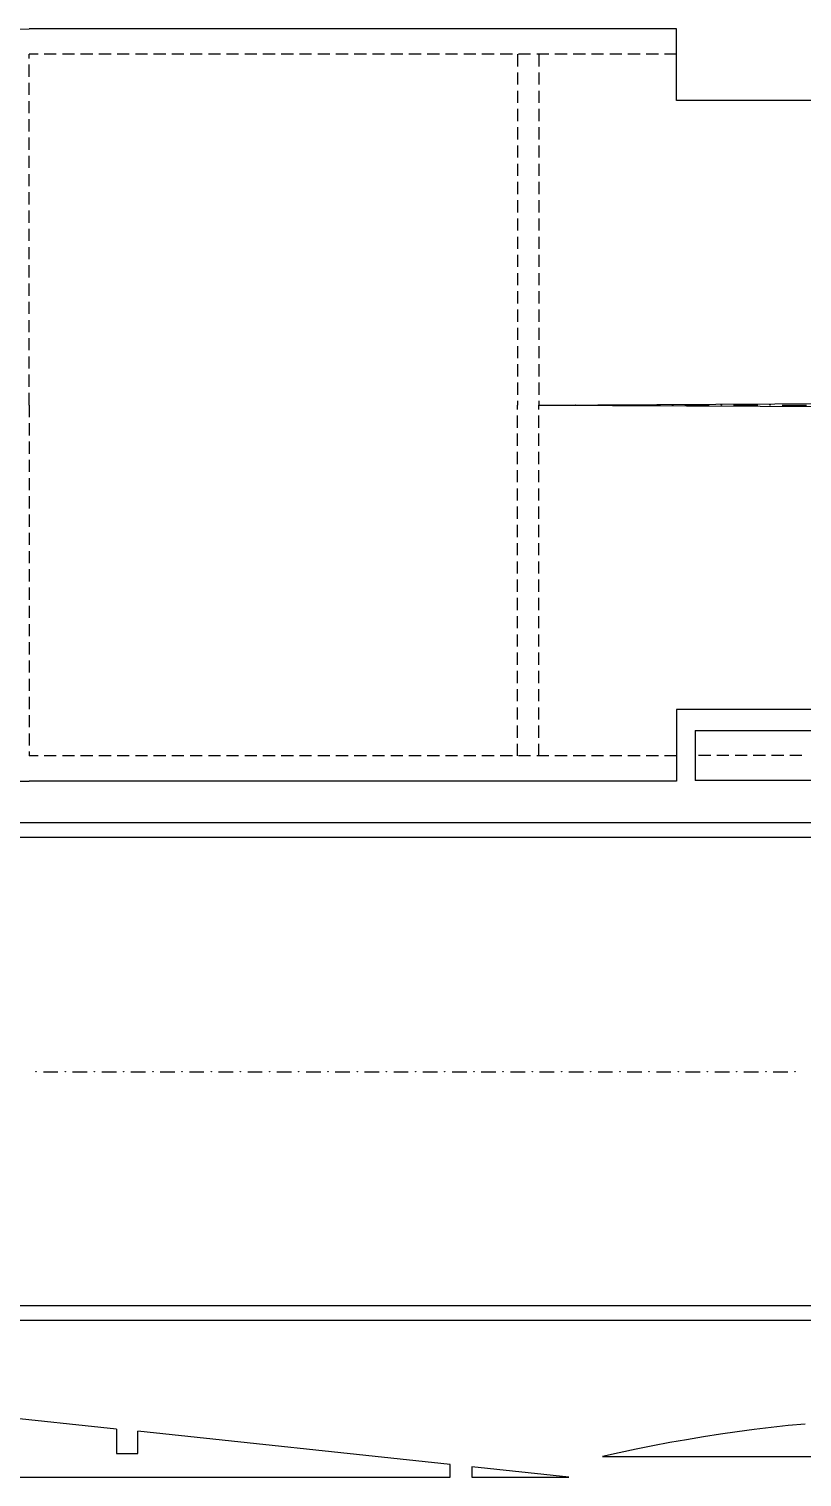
# Model space of a CAD drawing. Header units: feet. Extents: x 0 to 17916, y -1 to 10932.
# Drawn here: x 3238 to 5887, y 471 to 5434 of the extents above; entities that cross this region are included whole.
import ezdxf

# ---------------------------------------------------------------- set-up
doc = ezdxf.new("R2010")
doc.units = ezdxf.units.FT
doc.header["$MEASUREMENT"] = 0

msp = doc.modelspace()

# ---------------------------------------------------------------- linework, layer by layer
at = {"color": 7}
for p, q in [((3166.7, 5433.3), (3238.4, 5433.9)), ((5456.7, 5433.9), (3238.4, 5433.9)), ((5456.7, 5188.8), (5456.7, 5433.9)), ((7636.1, 5188.8), (5456.7, 5188.8)), ((4985.5, 4144.7), (7829.5, 4159.1)), ((4985.5, 4144.7), (5068.8, 4144.7)), ((4985.5, 4144.7), (7829.5, 4130.8)), ((5110, 4145.2), (5111.1, 4145.2)), ((5110, 4144.1), (5110, 4145.2)), ((5111.1, 4144.1), (5110, 4144.1)), ((5111.1, 4145.2), (5111.1, 4144.1)), ((5152.2, 4144.7), (5235.5, 4144.7)), ((5276.7, 4145.2), (5277.8, 4145.2)), ((5276.7, 4144.1), (5276.7, 4145.2)), ((5277.8, 4144.1), (5276.7, 4144.1)), ((5277.8, 4145.2), (5277.8, 4144.1)), ((5318.9, 4144.7), (5402.3, 4144.7)), ((5443.4, 4145.2), (5444.5, 4145.2)), ((5443.4, 4144.1), (5443.4, 4145.2)), ((5444.5, 4144.1), (5443.4, 4144.1)), ((5444.5, 4145.2), (5444.5, 4144.1)), ((5485.6, 4144.7), (5569, 4144.7)), ((5610.1, 4145.2), (5611.2, 4145.2)), ((5610.1, 4144.1), (5610.1, 4145.2)), ((5611.2, 4144.1), (5610.1, 4144.1)), ((5611.2, 4145.2), (5611.2, 4144.1)), ((5652.3, 4144.7), (5735.7, 4144.7)), ((5776.8, 4145.2), (5777.9, 4145.2)), ((5776.8, 4144.1), (5776.8, 4145.2)), ((5777.9, 4144.1), (5776.8, 4144.1)), ((5777.9, 4145.2), (5777.9, 4144.1)), ((5819, 4144.7), (5902.4, 4144.7)), ((5456.7, 3101.1), (5456.7, 2856)), ((7636.1, 3101.1), (5456.7, 3101.1)), ((5520.1, 3029.4), (5520.1, 2857.7)), ((5520.1, 3029.4), (7699.4, 3029.4)), ((3166.7, 2856), (3238.4, 2856)), ((5456.7, 2856), (3238.4, 2856)), ((7699.4, 2857.7), (5520.1, 2857.7)), ((7591.6, 2712.7), (1011.3, 2712.7)), ((7591.6, 1007.9), (1011.3, 1007.9)), ((3537.4, 635.6), (2255.4, 771.1)), ((5839, 647.2), (5781.2, 641.1)), ((5897.4, 652.8), (5839, 647.2)), ((3537.4, 635.6), (3537.4, 552.2)), ((4681.5, 514.4), (3610.7, 627.8)), ((3610.7, 552.2), (3610.7, 627.8)), ((5491.2, 598.9), (5433.4, 588.9)), ((5549, 608.9), (5491.2, 598.9)), ((5607.3, 617.8), (5549, 608.9)), ((5665.1, 626.1), (5607.3, 617.8)), ((5722.9, 633.9), (5665.1, 626.1)), ((5781.2, 641.1), (5722.9, 633.9)), ((3537.4, 552.2), (3610.7, 552.2)), ((5260.6, 553.9), (5203.3, 541.1)), ((5318.3, 566.1), (5260.6, 553.9)), ((5375.6, 577.8), (5318.3, 566.1)), ((5433.4, 588.9), (5375.6, 577.8)), ((4681.5, 471.1), (4681.5, 514.4)), ((5087.7, 471.1), (4754.9, 506.6)), ((4754.9, 506.6), (4754.9, 471.1)), ((5203.3, 541.1), (7872.8, 541.1)), ((515.6, 471.1), (4681.5, 471.1)), ((4754.9, 471.1), (5087.7, 471.1))]:
    msp.add_line(p, q, dxfattribs=at)
at = {"color": 1}
for p, q in [((3238.4, 5332.7), (3238.4, 5347.2)), ((3238.4, 5269.9), (3238.4, 5311.6)), ((4911.6, 5347.2), (4911.6, 5305.5)), ((4985.5, 5347.2), (4985.5, 5305.5)), ((4911.6, 5284.9), (4911.6, 5243.3)), ((4985.5, 5284.9), (4985.5, 5243.3)), ((3238.4, 5207.7), (3238.4, 5249.4)), ((4911.6, 5222.1), (4911.6, 5180.5)), ((4985.5, 5222.1), (4985.5, 5180.5)), ((3238.4, 5144.9), (3238.4, 5186.6)), ((3238.4, 5082.7), (3238.4, 5124.3)), ((4911.6, 5159.9), (4911.6, 5118.2)), ((4985.5, 5159.9), (4985.5, 5118.2)), ((4911.6, 5097.1), (4911.6, 5055.4)), ((4985.5, 5097.1), (4985.5, 5055.4)), ((3238.4, 5019.9), (3238.4, 5061.6)), ((4911.6, 5034.9), (4911.6, 4993.2)), ((4985.5, 5034.9), (4985.5, 4993.2)), ((3238.4, 4957.6), (3238.4, 4999.3)), ((4911.6, 4972.1), (4911.6, 4930.4)), ((4985.5, 4972.1), (4985.5, 4930.4)), ((3238.4, 4894.8), (3238.4, 4936.5)), ((3238.4, 4832.6), (3238.4, 4874.3)), ((4911.6, 4909.8), (4911.6, 4868.2)), ((4985.5, 4909.8), (4985.5, 4868.2)), ((4911.6, 4847.1), (4911.6, 4805.4)), ((4985.5, 4847.1), (4985.5, 4805.4)), ((3238.4, 4769.8), (3238.4, 4811.5)), ((4911.6, 4784.8), (4911.6, 4743.1)), ((4985.5, 4784.8), (4985.5, 4743.1)), ((3238.4, 4707.6), (3238.4, 4749.3)), ((4911.6, 4722), (4911.6, 4680.4)), ((4985.5, 4722), (4985.5, 4680.4)), ((3238.4, 4644.8), (3238.4, 4686.5)), ((3238.4, 4582.6), (3238.4, 4624.2)), ((4911.6, 4659.8), (4911.6, 4618.1)), ((4985.5, 4659.8), (4985.5, 4618.1)), ((4911.6, 4597), (4911.6, 4555.3)), ((4985.5, 4597), (4985.5, 4555.3)), ((3238.4, 4519.8), (3238.4, 4561.4)), ((4911.6, 4534.8), (4911.6, 4493.1)), ((4985.5, 4534.8), (4985.5, 4493.1)), ((3238.4, 4457.5), (3238.4, 4499.2)), ((4911.6, 4472), (4911.6, 4430.3)), ((4985.5, 4472), (4985.5, 4430.3)), ((3238.4, 4394.7), (3238.4, 4436.4)), ((3238.4, 4332.5), (3238.4, 4374.2)), ((4911.6, 4409.7), (4911.6, 4368.1)), ((4985.5, 4409.7), (4985.5, 4368.1)), ((4911.6, 4346.9), (4911.6, 4305.3)), ((4985.5, 4346.9), (4985.5, 4305.3)), ((3238.4, 4269.7), (3238.4, 4311.4)), ((4911.6, 4284.7), (4911.6, 4243)), ((4985.5, 4284.7), (4985.5, 4243)), ((3238.4, 4207.5), (3238.4, 4249.1)), ((4911.6, 4221.9), (4911.6, 4180.2)), ((4985.5, 4221.9), (4985.5, 4180.2)), ((3238.4, 4144.7), (3238.4, 4186.4)), ((3238.4, 4144.7), (3238.4, 4103)), ((4911.6, 4159.7), (4911.6, 4144.7)), ((4911.6, 4130.2), (4911.6, 4144.7)), ((4985.5, 4159.7), (4985.5, 4144.7)), ((4985.5, 4130.2), (4985.5, 4144.7)), ((3238.4, 4082.4), (3238.4, 4040.8)), ((4911.6, 4067.4), (4911.6, 4109.1)), ((4985.5, 4067.4), (4985.5, 4109.1)), ((4911.6, 4005.2), (4911.6, 4046.9)), ((4985.5, 4005.2), (4985.5, 4046.9)), ((3238.4, 4019.6), (3238.4, 3978)), ((4911.6, 3942.4), (4911.6, 3984.1)), ((4985.5, 3942.4), (4985.5, 3984.1)), ((3238.4, 3957.4), (3238.4, 3915.7)), ((4911.6, 3880.2), (4911.6, 3921.8)), ((4985.5, 3880.2), (4985.5, 3921.8)), ((3238.4, 3894.6), (3238.4, 3852.9)), ((3238.4, 3832.4), (3238.4, 3790.7)), ((4911.6, 3817.4), (4911.6, 3859.1)), ((4985.5, 3817.4), (4985.5, 3859.1)), ((4911.6, 3755.1), (4911.6, 3796.8)), ((4985.5, 3755.1), (4985.5, 3796.8)), ((3238.4, 3769.6), (3238.4, 3727.9)), ((4911.6, 3692.4), (4911.6, 3734)), ((4985.5, 3692.4), (4985.5, 3734)), ((3238.4, 3707.4), (3238.4, 3665.7)), ((3238.4, 3644.6), (3238.4, 3602.9)), ((4911.6, 3630.1), (4911.6, 3671.8)), ((4985.5, 3630.1), (4985.5, 3671.8)), ((3238.4, 3582.3), (3238.4, 3540.6)), ((4911.6, 3567.3), (4911.6, 3609)), ((4985.5, 3567.3), (4985.5, 3609)), ((4911.6, 3505.1), (4911.6, 3546.8)), ((4985.5, 3505.1), (4985.5, 3546.8)), ((3238.4, 3519.5), (3238.4, 3477.9)), ((4911.6, 3442.3), (4911.6, 3484)), ((4985.5, 3442.3), (4985.5, 3484)), ((3238.4, 3457.3), (3238.4, 3415.6)), ((3238.4, 3394.5), (3238.4, 3352.8)), ((4911.6, 3380.1), (4911.6, 3421.7)), ((4985.5, 3380.1), (4985.5, 3421.7)), ((3238.4, 3332.3), (3238.4, 3290.6)), ((4911.6, 3317.3), (4911.6, 3358.9)), ((4985.5, 3317.3), (4985.5, 3358.9)), ((4911.6, 3255), (4911.6, 3296.7)), ((4985.5, 3255), (4985.5, 3296.7)), ((3238.4, 3269.5), (3238.4, 3227.8)), ((4911.6, 3192.2), (4911.6, 3233.9)), ((4985.5, 3192.2), (4985.5, 3233.9)), ((3238.4, 3207.2), (3238.4, 3165.6)), ((3238.4, 3144.4), (3238.4, 3102.8)), ((4911.6, 3130), (4911.6, 3171.7)), ((4985.5, 3130), (4985.5, 3171.7)), ((3238.4, 3082.2), (3238.4, 3040.5)), ((4911.6, 3067.2), (4911.6, 3108.9)), ((4985.5, 3067.2), (4985.5, 3108.9)), ((4911.6, 3005), (4911.6, 3046.6)), ((4985.5, 3005), (4985.5, 3046.6)), ((3238.4, 3019.4), (3238.4, 2977.7)), ((4911.6, 2942.2), (4911.6, 2983.9)), ((4985.5, 2942.2), (4985.5, 2983.9)), ((3238.4, 2957.2), (3238.4, 2942.2))]:
    msp.add_line(p, q, dxfattribs=at)
at = {"color": 82}
for p, q in [((3269, 5347.2), (3238.4, 5347.2)), ((3331.2, 5347.2), (3289.5, 5347.2)), ((3394, 5347.2), (3352.3, 5347.2)), ((3456.3, 5347.2), (3414.6, 5347.2)), ((3519, 5347.2), (3477.4, 5347.2)), ((3581.3, 5347.2), (3539.6, 5347.2)), ((3644.1, 5347.2), (3602.4, 5347.2)), ((3706.3, 5347.2), (3664.6, 5347.2)), ((3769.1, 5347.2), (3727.4, 5347.2)), ((3831.3, 5347.2), (3789.7, 5347.2)), ((3894.1, 5347.2), (3852.5, 5347.2)), ((3956.4, 5347.2), (3914.7, 5347.2)), ((4019.2, 5347.2), (3977.5, 5347.2)), ((4081.4, 5347.2), (4039.7, 5347.2)), ((4144.2, 5347.2), (4102.5, 5347.2)), ((4206.4, 5347.2), (4164.7, 5347.2)), ((4269.2, 5347.2), (4227.5, 5347.2)), ((4331.5, 5347.2), (4289.8, 5347.2)), ((4394.2, 5347.2), (4352.6, 5347.2)), ((4456.5, 5347.2), (4414.8, 5347.2)), ((4519.3, 5347.2), (4477.6, 5347.2)), ((4581.5, 5347.2), (4539.8, 5347.2)), ((4644.3, 5347.2), (4602.6, 5347.2)), ((4706.5, 5347.2), (4664.9, 5347.2)), ((4769.3, 5347.2), (4727.7, 5347.2)), ((4831.6, 5347.2), (4789.9, 5347.2)), ((4894.4, 5347.2), (4852.7, 5347.2)), ((4956.6, 5347.2), (4914.9, 5347.2)), ((5019.4, 5347.2), (4977.7, 5347.2)), ((5081.6, 5347.2), (5039.9, 5347.2)), ((5144.4, 5347.2), (5102.7, 5347.2)), ((5206.7, 5347.2), (5165, 5347.2)), ((5269.4, 5347.2), (5227.8, 5347.2)), ((5331.7, 5347.2), (5290, 5347.2)), ((5394.5, 5347.2), (5352.8, 5347.2)), ((5456.7, 5347.2), (5415, 5347.2)), ((3269, 2942.2), (3238.4, 2942.2)), ((3331.2, 2942.2), (3289.5, 2942.2)), ((3394, 2942.2), (3352.3, 2942.2)), ((3456.3, 2942.2), (3414.6, 2942.2)), ((3519, 2942.2), (3477.4, 2942.2)), ((3581.3, 2942.2), (3539.6, 2942.2)), ((3644.1, 2942.2), (3602.4, 2942.2)), ((3706.3, 2942.2), (3664.6, 2942.2)), ((3769.1, 2942.2), (3727.4, 2942.2)), ((3831.3, 2942.2), (3789.7, 2942.2)), ((3894.1, 2942.2), (3852.5, 2942.2)), ((3956.4, 2942.2), (3914.7, 2942.2)), ((4019.2, 2942.2), (3977.5, 2942.2)), ((4081.4, 2942.2), (4039.7, 2942.2)), ((4144.2, 2942.2), (4102.5, 2942.2)), ((4206.4, 2942.2), (4164.7, 2942.2)), ((4269.2, 2942.2), (4227.5, 2942.2)), ((4331.5, 2942.2), (4289.8, 2942.2)), ((4394.2, 2942.2), (4352.6, 2942.2)), ((4456.5, 2942.2), (4414.8, 2942.2)), ((4519.3, 2942.2), (4477.6, 2942.2)), ((4581.5, 2942.2), (4539.8, 2942.2)), ((4644.3, 2942.2), (4602.6, 2942.2)), ((4706.5, 2942.2), (4664.9, 2942.2)), ((4769.3, 2942.2), (4727.7, 2942.2)), ((4831.6, 2942.2), (4789.9, 2942.2)), ((4894.4, 2942.2), (4852.7, 2942.2)), ((4956.6, 2942.2), (4914.9, 2942.2)), ((5019.4, 2942.2), (4977.7, 2942.2)), ((5081.6, 2942.2), (5039.9, 2942.2)), ((5144.4, 2942.2), (5102.7, 2942.2)), ((5206.7, 2942.2), (5165, 2942.2)), ((5269.4, 2942.2), (5227.8, 2942.2)), ((5331.7, 2942.2), (5290, 2942.2)), ((5394.5, 2942.2), (5352.8, 2942.2)), ((5456.7, 2942.2), (5415, 2942.2)), ((5574, 2944.4), (5532.3, 2944.4)), ((5636.2, 2944.4), (5594.5, 2944.4)), ((5699, 2944.4), (5657.3, 2944.4)), ((5761.2, 2944.4), (5719.5, 2944.4)), ((5824, 2944.4), (5782.3, 2944.4)), ((5886.3, 2944.4), (5844.6, 2944.4)), ((7591.6, 2662.7), (965.7, 2662.7)), ((7591.6, 1057.9), (965.7, 1057.9))]:
    msp.add_line(p, q, dxfattribs=at)
at = {"color": 5}
for p, q in [((3261.8, 1860.8), (3262.9, 1860.8)), ((3261.8, 1859.7), (3261.8, 1860.8)), ((3262.9, 1859.7), (3261.8, 1859.7)), ((3262.9, 1860.8), (3262.9, 1859.7)), ((3287.3, 1860.3), (3337.3, 1860.3)), ((3361.8, 1860.8), (3362.9, 1860.8)), ((3361.8, 1859.7), (3361.8, 1860.8)), ((3362.9, 1859.7), (3361.8, 1859.7)), ((3362.9, 1860.8), (3362.9, 1859.7)), ((3387.3, 1860.3), (3437.4, 1860.3)), ((3461.8, 1860.8), (3462.9, 1860.8)), ((3461.8, 1859.7), (3461.8, 1860.8)), ((3462.9, 1859.7), (3461.8, 1859.7)), ((3462.9, 1860.8), (3462.9, 1859.7)), ((3487.4, 1860.3), (3537.4, 1860.3)), ((3561.8, 1860.8), (3562.9, 1860.8)), ((3561.8, 1859.7), (3561.8, 1860.8)), ((3562.9, 1859.7), (3561.8, 1859.7)), ((3562.9, 1860.8), (3562.9, 1859.7)), ((3587.4, 1860.3), (3637.4, 1860.3)), ((3661.9, 1860.8), (3663, 1860.8)), ((3661.9, 1859.7), (3661.9, 1860.8)), ((3663, 1859.7), (3661.9, 1859.7)), ((3663, 1860.8), (3663, 1859.7)), ((3687.4, 1860.3), (3737.4, 1860.3)), ((3761.9, 1860.8), (3763, 1860.8)), ((3761.9, 1859.7), (3761.9, 1860.8)), ((3763, 1859.7), (3761.9, 1859.7)), ((3763, 1860.8), (3763, 1859.7)), ((3787.4, 1860.3), (3837.5, 1860.3)), ((3861.9, 1860.8), (3863, 1860.8)), ((3861.9, 1859.7), (3861.9, 1860.8)), ((3863, 1859.7), (3861.9, 1859.7)), ((3863, 1860.8), (3863, 1859.7)), ((3887.5, 1860.3), (3937.5, 1860.3)), ((3961.9, 1860.8), (3963, 1860.8)), ((3961.9, 1859.7), (3961.9, 1860.8)), ((3963, 1859.7), (3961.9, 1859.7)), ((3963, 1860.8), (3963, 1859.7)), ((3987.5, 1860.3), (4037.5, 1860.3)), ((4061.9, 1860.8), (4063.1, 1860.8)), ((4061.9, 1859.7), (4061.9, 1860.8)), ((4063.1, 1859.7), (4061.9, 1859.7)), ((4063.1, 1860.8), (4063.1, 1859.7)), ((4087.5, 1860.3), (4137.5, 1860.3)), ((4162, 1860.8), (4163.1, 1860.8)), ((4162, 1859.7), (4162, 1860.8)), ((4163.1, 1859.7), (4162, 1859.7)), ((4163.1, 1860.8), (4163.1, 1859.7)), ((4187.5, 1860.3), (4237.5, 1860.3)), ((4262, 1860.8), (4263.1, 1860.8)), ((4262, 1859.7), (4262, 1860.8)), ((4263.1, 1859.7), (4262, 1859.7)), ((4263.1, 1860.8), (4263.1, 1859.7)), ((4287.6, 1860.3), (4337.6, 1860.3)), ((4362, 1860.8), (4363.1, 1860.8)), ((4362, 1859.7), (4362, 1860.8)), ((4363.1, 1859.7), (4362, 1859.7)), ((4363.1, 1860.8), (4363.1, 1859.7)), ((4387.6, 1860.3), (4437.6, 1860.3)), ((4462, 1860.8), (4463.1, 1860.8)), ((4462, 1859.7), (4462, 1860.8)), ((4463.1, 1859.7), (4462, 1859.7)), ((4463.1, 1860.8), (4463.1, 1859.7)), ((4487.6, 1860.3), (4537.6, 1860.3)), ((4562.1, 1860.8), (4563.2, 1860.8)), ((4562.1, 1859.7), (4562.1, 1860.8)), ((4563.2, 1859.7), (4562.1, 1859.7)), ((4563.2, 1860.8), (4563.2, 1859.7)), ((4587.6, 1860.3), (4637.6, 1860.3)), ((4662.1, 1860.8), (4663.2, 1860.8)), ((4662.1, 1859.7), (4662.1, 1860.8)), ((4663.2, 1859.7), (4662.1, 1859.7)), ((4663.2, 1860.8), (4663.2, 1859.7)), ((4687.6, 1860.3), (4737.7, 1860.3)), ((4762.1, 1860.8), (4763.2, 1860.8)), ((4762.1, 1859.7), (4762.1, 1860.8)), ((4763.2, 1859.7), (4762.1, 1859.7)), ((4763.2, 1860.8), (4763.2, 1859.7)), ((4787.7, 1860.3), (4837.7, 1860.3)), ((4862.1, 1860.8), (4863.2, 1860.8)), ((4862.1, 1859.7), (4862.1, 1860.8)), ((4863.2, 1859.7), (4862.1, 1859.7)), ((4863.2, 1860.8), (4863.2, 1859.7)), ((4887.7, 1860.3), (4937.7, 1860.3)), ((4962.2, 1860.8), (4963.3, 1860.8)), ((4962.2, 1859.7), (4962.2, 1860.8)), ((4963.3, 1859.7), (4962.2, 1859.7)), ((4963.3, 1860.8), (4963.3, 1859.7)), ((4987.7, 1860.3), (5037.7, 1860.3)), ((5062.2, 1860.8), (5063.3, 1860.8)), ((5062.2, 1859.7), (5062.2, 1860.8)), ((5063.3, 1859.7), (5062.2, 1859.7)), ((5063.3, 1860.8), (5063.3, 1859.7)), ((5087.7, 1860.3), (5137.7, 1860.3)), ((5162.2, 1860.8), (5163.3, 1860.8)), ((5162.2, 1859.7), (5162.2, 1860.8)), ((5163.3, 1859.7), (5162.2, 1859.7)), ((5163.3, 1860.8), (5163.3, 1859.7)), ((5187.8, 1860.3), (5237.8, 1860.3)), ((5262.2, 1860.8), (5263.3, 1860.8)), ((5262.2, 1859.7), (5262.2, 1860.8)), ((5263.3, 1859.7), (5262.2, 1859.7)), ((5263.3, 1860.8), (5263.3, 1859.7)), ((5287.8, 1860.3), (5337.8, 1860.3)), ((5362.2, 1860.8), (5363.4, 1860.8)), ((5362.2, 1859.7), (5362.2, 1860.8)), ((5363.4, 1859.7), (5362.2, 1859.7)), ((5363.4, 1860.8), (5363.4, 1859.7)), ((5387.8, 1860.3), (5437.8, 1860.3)), ((5462.3, 1860.8), (5463.4, 1860.8)), ((5462.3, 1859.7), (5462.3, 1860.8)), ((5463.4, 1859.7), (5462.3, 1859.7)), ((5463.4, 1860.8), (5463.4, 1859.7)), ((5487.8, 1860.3), (5537.8, 1860.3)), ((5562.3, 1860.8), (5563.4, 1860.8)), ((5562.3, 1859.7), (5562.3, 1860.8)), ((5563.4, 1859.7), (5562.3, 1859.7)), ((5563.4, 1860.8), (5563.4, 1859.7)), ((5587.8, 1860.3), (5637.9, 1860.3)), ((5662.3, 1860.8), (5663.4, 1860.8)), ((5662.3, 1859.7), (5662.3, 1860.8)), ((5663.4, 1859.7), (5662.3, 1859.7)), ((5663.4, 1860.8), (5663.4, 1859.7)), ((5687.9, 1860.3), (5737.9, 1860.3)), ((5762.3, 1860.8), (5763.4, 1860.8)), ((5762.3, 1859.7), (5762.3, 1860.8)), ((5763.4, 1859.7), (5762.3, 1859.7)), ((5763.4, 1860.8), (5763.4, 1859.7)), ((5787.9, 1860.3), (5837.9, 1860.3)), ((5862.4, 1860.8), (5863.5, 1860.8)), ((5862.4, 1859.7), (5862.4, 1860.8)), ((5863.5, 1859.7), (5862.4, 1859.7)), ((5863.5, 1860.8), (5863.5, 1859.7))]:
    msp.add_line(p, q, dxfattribs=at)

doc.saveas('drawing.dxf')
